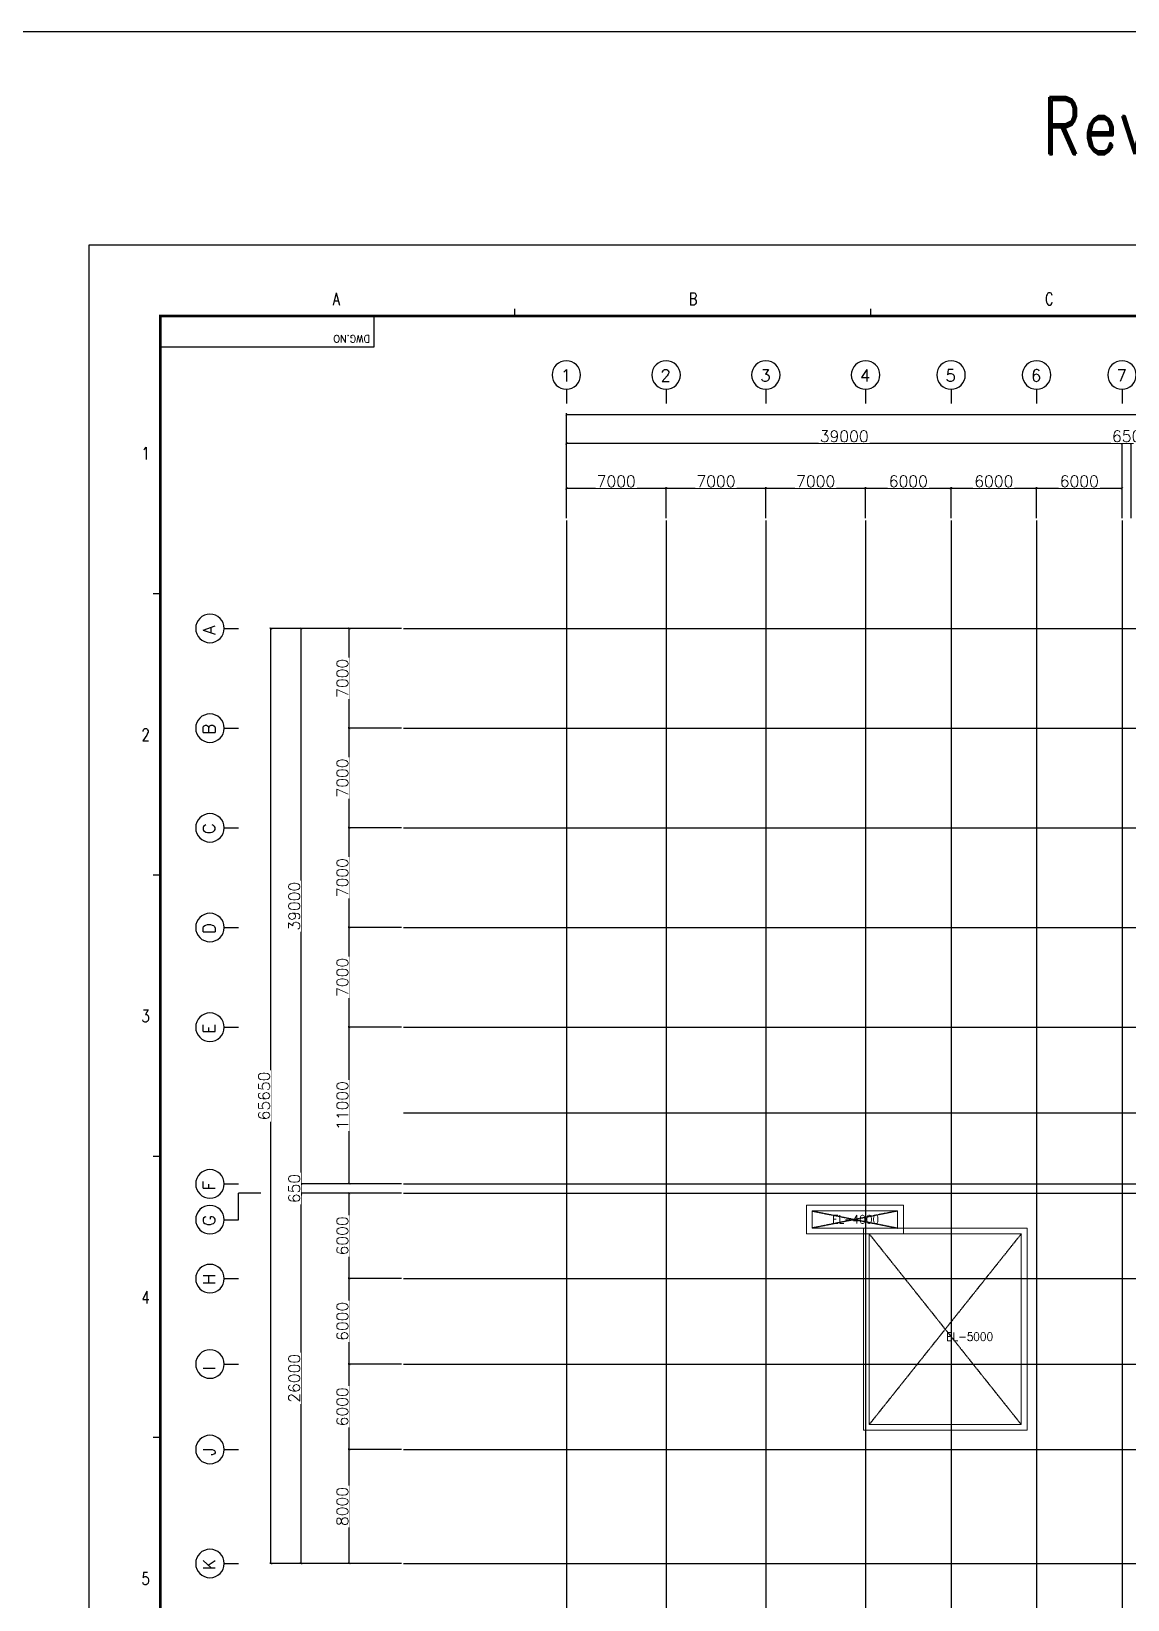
# Model space of a CAD drawing. Header units: millimetres. Extents: x -232466 to 860779, y -177975 to 311634.
# Drawn here: x 409228 to 486169, y 201523 to 311634 of the extents above; entities that cross this region are included whole.
import ezdxf
from ezdxf.enums import TextEntityAlignment as Align

# ---------------------------------------------------------------- set-up
doc = ezdxf.new("R2010")
doc.units = ezdxf.units.MM
doc.linetypes.add('AXES', pattern=[50.8, 31.75, -6.35, 6.35, -6.35])
doc.linetypes.add('CENTER', pattern=[2, 1.25, -0.25, 0.25, -0.25])
for name, color, linetype in [('Center Line', 1, 'CENTER'), ('dim', 7, 'Continuous'), ('G', 3, 'Continuous'), ('SYM', 7, 'Continuous'), ('TITLEBOX', 7, 'Continuous'), ('TXT', 2, 'Continuous')]:
    doc.layers.add(name, color=color, linetype=linetype)
doc.layers.add('WALL_300', color=7, linetype='Continuous', lineweight=9)
doc.styles.add('RD6', font='ROMAND.shx', dxfattribs={"width": 0.83, "height": 6})
doc.styles.add('ROMAND', font='romand')
doc.styles.add('RomanS', font='romans.shx')
doc.styles.add('TBOX', font='romans.shx')
doc.dimstyles.new('HYUNDAI', dxfattribs={"dimscale": 120, "dimtxt": 3, "dimasz": 3, "dimexe": 1, "dimexo": 2, "dimgap": 1, "dimtad": 1, "dimdec": 0, "dimdsep": 46, "dimtxsty": 'RomanS', "dimcen": 0, "dimclrd": 256, "dimclre": 256, "dimclrt": 3, "dimadec": 0, "dimazin": 0, "dimtfac": 1, "dimtdec": 0, "dimtix": 1, "dimtmove": 2, "dimatfit": 3, "dimfxl": 1, "dimtvp": 1, "dimtolj": 1, "dimarcsym": 0})

# ---------------------------------------------------------------- blocks, each defined once
blk = doc.blocks.new('_ArchTick')
at = {"color": 0, "linetype": 'ByBlock', "const_width": 0.15}
blk.add_lwpolyline([(-0.5, -0.5), (0.5, 0.5)], dxfattribs=at)
blk = doc.blocks.new('*D858')
at = {"layer": 'Defpoints', "color": 0}
for p in [(426043, 269712), (435355, 269712), (435355, 204062)]:
    blk.add_point(p, dxfattribs=at)
at = {"layer": 'dim', "lineweight": -2}
for p, q in [((435195, 269712), (425963, 269712)), ((426043, 204062), (426043, 269712)), ((435195, 204062), (425963, 204062))]:
    blk.add_line(p, q, dxfattribs=at)
at = {"layer": 'dim', "lineweight": -2, "xscale": 160, "yscale": 160, "zscale": 160}
for p, rotation in [((426043, 269712), 90), ((426043, 204062), 270)]:
    blk.add_blockref('_ArchTick', p, dxfattribs=dict(at, rotation=rotation))
at = {"layer": 'dim', "color": 0, "insert": (425563, 236887), "char_height": 800, "attachment_point": 5, "rotation": 90, "style": 'RomanS', "bg_fill": 3, "box_fill_scale": 1.1, "bg_fill_color": 257, "bg_fill_transparency": 0}
blk.add_mtext('\\A1;65650', dxfattribs=at)
blk = doc.blocks.new('*D859')
at = {"layer": 'Defpoints', "color": 0}
for p in [(428155, 269712), (435355, 269712), (435355, 230712)]:
    blk.add_point(p, dxfattribs=at)
at = {"layer": 'dim', "lineweight": -2}
for p, q in [((435195, 269712), (428075, 269712)), ((428155, 230712), (428155, 269712)), ((435195, 230712), (428075, 230712))]:
    blk.add_line(p, q, dxfattribs=at)
at = {"layer": 'dim', "lineweight": -2, "xscale": 160, "yscale": 160, "zscale": 160}
for p, rotation in [((428155, 269712), 90), ((428155, 230712), 270)]:
    blk.add_blockref('_ArchTick', p, dxfattribs=dict(at, rotation=rotation))
at = {"layer": 'dim', "color": 0, "insert": (427675, 250212), "char_height": 800, "attachment_point": 5, "rotation": 90, "style": 'RomanS', "bg_fill": 3, "box_fill_scale": 1.1, "bg_fill_color": 257, "bg_fill_transparency": 0}
blk.add_mtext('\\A1;39000', dxfattribs=at)
blk = doc.blocks.new('*D860')
at = {"layer": 'Defpoints', "color": 0}
for p in [(453777, 279561), (446777, 277298), (453777, 277298)]:
    blk.add_point(p, dxfattribs=at)
at = {"layer": 'dim', "lineweight": -2}
for p, q in [((446777, 277458), (446777, 279641)), ((446777, 279561), (453777, 279561)), ((453777, 277458), (453777, 279641))]:
    blk.add_line(p, q, dxfattribs=at)
at = {"layer": 'dim', "lineweight": -2, "xscale": 160, "yscale": 160, "zscale": 160, "rotation": 180}
blk.add_blockref('_ArchTick', (446777, 279561), dxfattribs=at)
at = {"layer": 'dim', "lineweight": -2, "xscale": 160, "yscale": 160, "zscale": 160}
blk.add_blockref('_ArchTick', (453777, 279561), dxfattribs=at)
at = {"layer": 'dim', "color": 0, "insert": (450277, 280041), "char_height": 800, "attachment_point": 5, "style": 'RomanS', "bg_fill": 3, "box_fill_scale": 1.1, "bg_fill_color": 257, "bg_fill_transparency": 0}
blk.add_mtext('\\A1;\\H0.025x;\\H40x;7000', dxfattribs=at)
blk = doc.blocks.new('주열')
at = {"layer": 'SYM'}
blk.add_line((0, 600), (0, 0), dxfattribs=at)
blk.add_circle((0, 1200), 600, dxfattribs=at)
blk = doc.blocks.new('*D861')
at = {"layer": 'Defpoints', "color": 0}
for p in [(587077, 284742), (446777, 277298), (587077, 277298)]:
    blk.add_point(p, dxfattribs=at)
at = {"layer": 'dim', "lineweight": -2}
for p, q in [((446777, 277458), (446777, 284822)), ((446777, 284742), (587077, 284742)), ((587077, 277458), (587077, 284822))]:
    blk.add_line(p, q, dxfattribs=at)
at = {"layer": 'dim', "lineweight": -2, "xscale": 160, "yscale": 160, "zscale": 160, "rotation": 180}
blk.add_blockref('_ArchTick', (446777, 284742), dxfattribs=at)
at = {"layer": 'dim', "lineweight": -2, "xscale": 160, "yscale": 160, "zscale": 160}
blk.add_blockref('_ArchTick', (587077, 284742), dxfattribs=at)
at = {"layer": 'dim', "color": 0, "insert": (516927, 285222), "char_height": 800, "attachment_point": 5, "style": 'RomanS', "bg_fill": 3, "box_fill_scale": 1.1, "bg_fill_color": 257, "bg_fill_transparency": 0}
blk.add_mtext('\\A1;140300', dxfattribs=at)
blk = doc.blocks.new('*D862')
at = {"layer": 'Defpoints', "color": 0}
for p in [(485777, 282724), (446777, 277298), (485777, 277298)]:
    blk.add_point(p, dxfattribs=at)
at = {"layer": 'dim', "lineweight": -2}
for p, q in [((446777, 277458), (446777, 282804)), ((446777, 282724), (485777, 282724)), ((485777, 277458), (485777, 282804))]:
    blk.add_line(p, q, dxfattribs=at)
at = {"layer": 'dim', "lineweight": -2, "xscale": 160, "yscale": 160, "zscale": 160, "rotation": 180}
blk.add_blockref('_ArchTick', (446777, 282724), dxfattribs=at)
at = {"layer": 'dim', "lineweight": -2, "xscale": 160, "yscale": 160, "zscale": 160}
blk.add_blockref('_ArchTick', (485777, 282724), dxfattribs=at)
at = {"layer": 'dim', "color": 0, "insert": (466277, 283204), "char_height": 800, "attachment_point": 5, "style": 'RomanS', "bg_fill": 3, "box_fill_scale": 1.1, "bg_fill_color": 257, "bg_fill_transparency": 0}
blk.add_mtext('\\A1;39000', dxfattribs=at)
blk = doc.blocks.new('*D863')
at = {"layer": 'Defpoints', "color": 0}
for p in [(428155, 230062), (435355, 230062), (435355, 204062)]:
    blk.add_point(p, dxfattribs=at)
at = {"layer": 'dim', "lineweight": -2}
for p, q in [((435195, 230062), (428075, 230062)), ((428155, 204062), (428155, 230062)), ((435195, 204062), (428075, 204062))]:
    blk.add_line(p, q, dxfattribs=at)
at = {"layer": 'dim', "lineweight": -2, "xscale": 160, "yscale": 160, "zscale": 160}
for p, rotation in [((428155, 230062), 90), ((428155, 204062), 270)]:
    blk.add_blockref('_ArchTick', p, dxfattribs=dict(at, rotation=rotation))
at = {"layer": 'dim', "color": 0, "insert": (427675, 217062), "char_height": 800, "attachment_point": 5, "rotation": 90, "style": 'RomanS', "bg_fill": 3, "box_fill_scale": 1.1, "bg_fill_color": 257, "bg_fill_transparency": 0}
blk.add_mtext('\\A1;26000', dxfattribs=at)
blk = doc.blocks.new('*D864')
at = {"layer": 'Defpoints', "color": 0}
for p in [(431536, 269712), (435355, 269712), (435355, 262712)]:
    blk.add_point(p, dxfattribs=at)
at = {"layer": 'dim', "lineweight": -2}
for p, q in [((435195, 269712), (431456, 269712)), ((431536, 262712), (431536, 269712)), ((435195, 262712), (431456, 262712))]:
    blk.add_line(p, q, dxfattribs=at)
at = {"layer": 'dim', "lineweight": -2, "xscale": 160, "yscale": 160, "zscale": 160}
for p, rotation in [((431536, 269712), 90), ((431536, 262712), 270)]:
    blk.add_blockref('_ArchTick', p, dxfattribs=dict(at, rotation=rotation))
at = {"layer": 'dim', "color": 0, "insert": (431056, 266212), "char_height": 800, "attachment_point": 5, "rotation": 90, "style": 'RomanS', "bg_fill": 3, "box_fill_scale": 1.1, "bg_fill_color": 257, "bg_fill_transparency": 0}
blk.add_mtext('\\A1;7000', dxfattribs=at)
blk = doc.blocks.new('*D865')
at = {"layer": 'Defpoints', "color": 0}
for p in [(431536, 262712), (435355, 262712), (435355, 255712)]:
    blk.add_point(p, dxfattribs=at)
at = {"layer": 'dim', "lineweight": -2}
for p, q in [((435195, 262712), (431456, 262712)), ((431536, 255712), (431536, 262712)), ((435195, 255712), (431456, 255712))]:
    blk.add_line(p, q, dxfattribs=at)
at = {"layer": 'dim', "lineweight": -2, "xscale": 160, "yscale": 160, "zscale": 160}
for p, rotation in [((431536, 262712), 90), ((431536, 255712), 270)]:
    blk.add_blockref('_ArchTick', p, dxfattribs=dict(at, rotation=rotation))
at = {"layer": 'dim', "color": 0, "insert": (431056, 259212), "char_height": 800, "attachment_point": 5, "rotation": 90, "style": 'RomanS', "bg_fill": 3, "box_fill_scale": 1.1, "bg_fill_color": 257, "bg_fill_transparency": 0}
blk.add_mtext('\\A1;7000', dxfattribs=at)
blk = doc.blocks.new('*D866')
at = {"layer": 'Defpoints', "color": 0}
for p in [(431536, 255712), (435355, 255712), (435355, 248712)]:
    blk.add_point(p, dxfattribs=at)
at = {"layer": 'dim', "lineweight": -2}
for p, q in [((435195, 255712), (431456, 255712)), ((431536, 248712), (431536, 255712)), ((435195, 248712), (431456, 248712))]:
    blk.add_line(p, q, dxfattribs=at)
at = {"layer": 'dim', "lineweight": -2, "xscale": 160, "yscale": 160, "zscale": 160}
for p, rotation in [((431536, 255712), 90), ((431536, 248712), 270)]:
    blk.add_blockref('_ArchTick', p, dxfattribs=dict(at, rotation=rotation))
at = {"layer": 'dim', "color": 0, "insert": (431056, 252212), "char_height": 800, "attachment_point": 5, "rotation": 90, "style": 'RomanS', "bg_fill": 3, "box_fill_scale": 1.1, "bg_fill_color": 257, "bg_fill_transparency": 0}
blk.add_mtext('\\A1;7000', dxfattribs=at)
blk = doc.blocks.new('*D867')
at = {"layer": 'Defpoints', "color": 0}
for p in [(431536, 248712), (435355, 248712), (435355, 241712)]:
    blk.add_point(p, dxfattribs=at)
at = {"layer": 'dim', "lineweight": -2}
for p, q in [((435195, 248712), (431456, 248712)), ((431536, 241712), (431536, 248712)), ((435195, 241712), (431456, 241712))]:
    blk.add_line(p, q, dxfattribs=at)
at = {"layer": 'dim', "lineweight": -2, "xscale": 160, "yscale": 160, "zscale": 160}
for p, rotation in [((431536, 248712), 90), ((431536, 241712), 270)]:
    blk.add_blockref('_ArchTick', p, dxfattribs=dict(at, rotation=rotation))
at = {"layer": 'dim', "color": 0, "insert": (431056, 245212), "char_height": 800, "attachment_point": 5, "rotation": 90, "style": 'RomanS', "bg_fill": 3, "box_fill_scale": 1.1, "bg_fill_color": 257, "bg_fill_transparency": 0}
blk.add_mtext('\\A1;7000', dxfattribs=at)
blk = doc.blocks.new('*D868')
at = {"layer": 'Defpoints', "color": 0}
for p in [(460777, 279561), (453777, 277298), (460777, 277298)]:
    blk.add_point(p, dxfattribs=at)
at = {"layer": 'dim', "lineweight": -2}
for p, q in [((453777, 277458), (453777, 279641)), ((453777, 279561), (460777, 279561)), ((460777, 277458), (460777, 279641))]:
    blk.add_line(p, q, dxfattribs=at)
at = {"layer": 'dim', "lineweight": -2, "xscale": 160, "yscale": 160, "zscale": 160, "rotation": 180}
blk.add_blockref('_ArchTick', (453777, 279561), dxfattribs=at)
at = {"layer": 'dim', "lineweight": -2, "xscale": 160, "yscale": 160, "zscale": 160}
blk.add_blockref('_ArchTick', (460777, 279561), dxfattribs=at)
at = {"layer": 'dim', "color": 0, "insert": (457277, 280041), "char_height": 800, "attachment_point": 5, "style": 'RomanS', "bg_fill": 3, "box_fill_scale": 1.1, "bg_fill_color": 257, "bg_fill_transparency": 0}
blk.add_mtext('\\A1;\\H0.025x;\\H40x;7000', dxfattribs=at)
blk = doc.blocks.new('*D869')
at = {"layer": 'Defpoints', "color": 0}
for p in [(467777, 279561), (460777, 277298), (467777, 277298)]:
    blk.add_point(p, dxfattribs=at)
at = {"layer": 'dim', "lineweight": -2}
for p, q in [((460777, 277458), (460777, 279641)), ((460777, 279561), (467777, 279561)), ((467777, 277458), (467777, 279641))]:
    blk.add_line(p, q, dxfattribs=at)
at = {"layer": 'dim', "lineweight": -2, "xscale": 160, "yscale": 160, "zscale": 160, "rotation": 180}
blk.add_blockref('_ArchTick', (460777, 279561), dxfattribs=at)
at = {"layer": 'dim', "lineweight": -2, "xscale": 160, "yscale": 160, "zscale": 160}
blk.add_blockref('_ArchTick', (467777, 279561), dxfattribs=at)
at = {"layer": 'dim', "color": 0, "insert": (464277, 280041), "char_height": 800, "attachment_point": 5, "style": 'RomanS', "bg_fill": 3, "box_fill_scale": 1.1, "bg_fill_color": 257, "bg_fill_transparency": 0}
blk.add_mtext('\\A1;\\H0.025x;\\H40x;7000', dxfattribs=at)
blk = doc.blocks.new('*D870')
at = {"layer": 'Defpoints', "color": 0}
for p in [(473777, 279561), (467777, 277298), (473777, 277298)]:
    blk.add_point(p, dxfattribs=at)
at = {"layer": 'dim', "lineweight": -2}
for p, q in [((467777, 277458), (467777, 279641)), ((467777, 279561), (473777, 279561)), ((473777, 277458), (473777, 279641))]:
    blk.add_line(p, q, dxfattribs=at)
at = {"layer": 'dim', "lineweight": -2, "xscale": 160, "yscale": 160, "zscale": 160, "rotation": 180}
blk.add_blockref('_ArchTick', (467777, 279561), dxfattribs=at)
at = {"layer": 'dim', "lineweight": -2, "xscale": 160, "yscale": 160, "zscale": 160}
blk.add_blockref('_ArchTick', (473777, 279561), dxfattribs=at)
at = {"layer": 'dim', "color": 0, "insert": (470777, 280041), "char_height": 800, "attachment_point": 5, "style": 'RomanS', "bg_fill": 3, "box_fill_scale": 1.1, "bg_fill_color": 257, "bg_fill_transparency": 0}
blk.add_mtext('\\A1;\\H0.025x;\\H40x;6000', dxfattribs=at)
blk = doc.blocks.new('*D871')
at = {"layer": 'Defpoints', "color": 0}
for p in [(479777, 279561), (473777, 277298), (479777, 277298)]:
    blk.add_point(p, dxfattribs=at)
at = {"layer": 'dim', "lineweight": -2}
for p, q in [((473777, 277458), (473777, 279641)), ((473777, 279561), (479777, 279561)), ((479777, 277458), (479777, 279641))]:
    blk.add_line(p, q, dxfattribs=at)
at = {"layer": 'dim', "lineweight": -2, "xscale": 160, "yscale": 160, "zscale": 160, "rotation": 180}
blk.add_blockref('_ArchTick', (473777, 279561), dxfattribs=at)
at = {"layer": 'dim', "lineweight": -2, "xscale": 160, "yscale": 160, "zscale": 160}
blk.add_blockref('_ArchTick', (479777, 279561), dxfattribs=at)
at = {"layer": 'dim', "color": 0, "insert": (476777, 280041), "char_height": 800, "attachment_point": 5, "style": 'RomanS', "bg_fill": 3, "box_fill_scale": 1.1, "bg_fill_color": 257, "bg_fill_transparency": 0}
blk.add_mtext('\\A1;\\H0.025x;\\H40x;6000', dxfattribs=at)
blk = doc.blocks.new('*D872')
at = {"layer": 'Defpoints', "color": 0}
for p in [(485777, 279561), (479777, 277298), (485777, 277298)]:
    blk.add_point(p, dxfattribs=at)
at = {"layer": 'dim', "lineweight": -2}
for p, q in [((479777, 277458), (479777, 279641)), ((479777, 279561), (485777, 279561)), ((485777, 277458), (485777, 279641))]:
    blk.add_line(p, q, dxfattribs=at)
at = {"layer": 'dim', "lineweight": -2, "xscale": 160, "yscale": 160, "zscale": 160, "rotation": 180}
blk.add_blockref('_ArchTick', (479777, 279561), dxfattribs=at)
at = {"layer": 'dim', "lineweight": -2, "xscale": 160, "yscale": 160, "zscale": 160}
blk.add_blockref('_ArchTick', (485777, 279561), dxfattribs=at)
at = {"layer": 'dim', "color": 0, "insert": (482777, 280041), "char_height": 800, "attachment_point": 5, "style": 'RomanS', "bg_fill": 3, "box_fill_scale": 1.1, "bg_fill_color": 257, "bg_fill_transparency": 0}
blk.add_mtext('\\A1;\\H0.025x;\\H40x;6000', dxfattribs=at)
blk = doc.blocks.new('*D873')
at = {"layer": 'Defpoints', "color": 0}
for p in [(485777, 277298), (486427, 277298)]:
    blk.add_point(p, dxfattribs=at)
at = {"layer": 'dim', "lineweight": -2}
for p, q in [((485777, 282724), (485617, 282724)), ((485777, 277458), (485777, 282804)), ((485777, 282724), (486427, 282724)), ((486427, 277458), (486427, 282804)), ((486427, 282724), (486587, 282724))]:
    blk.add_line(p, q, dxfattribs=at)
at = {"layer": 'dim', "lineweight": -2, "xscale": 160, "yscale": 160, "zscale": 160}
blk.add_blockref('_ArchTick', (485777, 282724), dxfattribs=at)
at = {"layer": 'dim', "lineweight": -2, "xscale": 160, "yscale": 160, "zscale": 160, "rotation": 180}
blk.add_blockref('_ArchTick', (486427, 282724), dxfattribs=at)
at = {"layer": 'dim', "color": 0, "insert": (486102, 283204), "char_height": 800, "attachment_point": 5, "style": 'RomanS', "bg_fill": 3, "box_fill_scale": 1.1, "bg_fill_color": 257, "bg_fill_transparency": 0}
blk.add_mtext('\\A1;650', dxfattribs=at)
at = {"layer": 'Defpoints', "color": 0}
blk.add_point((486427, 282724), dxfattribs=at)
blk = doc.blocks.new('*D918')
at = {"layer": 'Defpoints', "color": 0}
for p in [(435355, 230712), (435355, 230062)]:
    blk.add_point(p, dxfattribs=at)
at = {"layer": 'dim', "lineweight": -2}
for p, q in [((435195, 230712), (428075, 230712)), ((428155, 230712), (428155, 230872)), ((428155, 230062), (428155, 230712)), ((435195, 230062), (428075, 230062)), ((428155, 230062), (428155, 229902))]:
    blk.add_line(p, q, dxfattribs=at)
at = {"layer": 'dim', "lineweight": -2, "xscale": 160, "yscale": 160, "zscale": 160}
for p, rotation in [((428155, 230712), 270), ((428155, 230062), 90)]:
    blk.add_blockref('_ArchTick', p, dxfattribs=dict(at, rotation=rotation))
at = {"layer": 'dim', "color": 0, "insert": (427675, 230387), "char_height": 800, "attachment_point": 5, "rotation": 90, "style": 'RomanS', "bg_fill": 3, "box_fill_scale": 1.1, "bg_fill_color": 257, "bg_fill_transparency": 0}
blk.add_mtext('\\A1;650', dxfattribs=at)
at = {"layer": 'Defpoints', "color": 0}
blk.add_point((428155, 230712), dxfattribs=at)
blk = doc.blocks.new('*D919')
at = {"layer": 'Defpoints', "color": 0}
for p in [(431536, 241712), (435355, 241712), (435355, 230712)]:
    blk.add_point(p, dxfattribs=at)
at = {"layer": 'dim', "lineweight": -2}
for p, q in [((435195, 241712), (431456, 241712)), ((431536, 230712), (431536, 241712)), ((435195, 230712), (431456, 230712))]:
    blk.add_line(p, q, dxfattribs=at)
at = {"layer": 'dim', "lineweight": -2, "xscale": 160, "yscale": 160, "zscale": 160}
for p, rotation in [((431536, 241712), 90), ((431536, 230712), 270)]:
    blk.add_blockref('_ArchTick', p, dxfattribs=dict(at, rotation=rotation))
at = {"layer": 'dim', "color": 0, "insert": (431056, 236212), "char_height": 800, "attachment_point": 5, "rotation": 90, "style": 'RomanS', "bg_fill": 3, "box_fill_scale": 1.1, "bg_fill_color": 257, "bg_fill_transparency": 0}
blk.add_mtext('\\A1;11000', dxfattribs=at)
blk = doc.blocks.new('*D920')
at = {"layer": 'Defpoints', "color": 0}
for p in [(431536, 230062), (435355, 230062), (435355, 224062)]:
    blk.add_point(p, dxfattribs=at)
at = {"layer": 'dim', "lineweight": -2}
for p, q in [((435195, 230062), (431456, 230062)), ((431536, 224062), (431536, 230062)), ((435195, 224062), (431456, 224062))]:
    blk.add_line(p, q, dxfattribs=at)
at = {"layer": 'dim', "lineweight": -2, "xscale": 160, "yscale": 160, "zscale": 160}
for p, rotation in [((431536, 230062), 90), ((431536, 224062), 270)]:
    blk.add_blockref('_ArchTick', p, dxfattribs=dict(at, rotation=rotation))
at = {"layer": 'dim', "color": 0, "insert": (431056, 227062), "char_height": 800, "attachment_point": 5, "rotation": 90, "style": 'RomanS', "bg_fill": 3, "box_fill_scale": 1.1, "bg_fill_color": 257, "bg_fill_transparency": 0}
blk.add_mtext('\\A1;6000', dxfattribs=at)
blk = doc.blocks.new('*D921')
at = {"layer": 'Defpoints', "color": 0}
for p in [(431536, 224062), (435355, 224062), (435355, 218062)]:
    blk.add_point(p, dxfattribs=at)
at = {"layer": 'dim', "lineweight": -2}
for p, q in [((435195, 224062), (431456, 224062)), ((431536, 218062), (431536, 224062)), ((435195, 218062), (431456, 218062))]:
    blk.add_line(p, q, dxfattribs=at)
at = {"layer": 'dim', "lineweight": -2, "xscale": 160, "yscale": 160, "zscale": 160}
for p, rotation in [((431536, 224062), 90), ((431536, 218062), 270)]:
    blk.add_blockref('_ArchTick', p, dxfattribs=dict(at, rotation=rotation))
at = {"layer": 'dim', "color": 0, "insert": (431056, 221062), "char_height": 800, "attachment_point": 5, "rotation": 90, "style": 'RomanS', "bg_fill": 3, "box_fill_scale": 1.1, "bg_fill_color": 257, "bg_fill_transparency": 0}
blk.add_mtext('\\A1;6000', dxfattribs=at)
blk = doc.blocks.new('*D922')
at = {"layer": 'Defpoints', "color": 0}
for p in [(431536, 218062), (435355, 218062), (435355, 212062)]:
    blk.add_point(p, dxfattribs=at)
at = {"layer": 'dim', "lineweight": -2}
for p, q in [((435195, 218062), (431456, 218062)), ((431536, 212062), (431536, 218062)), ((435195, 212062), (431456, 212062))]:
    blk.add_line(p, q, dxfattribs=at)
at = {"layer": 'dim', "lineweight": -2, "xscale": 160, "yscale": 160, "zscale": 160}
for p, rotation in [((431536, 218062), 90), ((431536, 212062), 270)]:
    blk.add_blockref('_ArchTick', p, dxfattribs=dict(at, rotation=rotation))
at = {"layer": 'dim', "color": 0, "insert": (431056, 215062), "char_height": 800, "attachment_point": 5, "rotation": 90, "style": 'RomanS', "bg_fill": 3, "box_fill_scale": 1.1, "bg_fill_color": 257, "bg_fill_transparency": 0}
blk.add_mtext('\\A1;6000', dxfattribs=at)
blk = doc.blocks.new('*D923')
at = {"layer": 'Defpoints', "color": 0}
for p in [(431536, 212062), (435355, 212062), (435355, 204062)]:
    blk.add_point(p, dxfattribs=at)
at = {"layer": 'dim', "lineweight": -2}
for p, q in [((435195, 212062), (431456, 212062)), ((431536, 204062), (431536, 212062)), ((435195, 204062), (431456, 204062))]:
    blk.add_line(p, q, dxfattribs=at)
at = {"layer": 'dim', "lineweight": -2, "xscale": 160, "yscale": 160, "zscale": 160}
for p, rotation in [((431536, 212062), 90), ((431536, 204062), 270)]:
    blk.add_blockref('_ArchTick', p, dxfattribs=dict(at, rotation=rotation))
at = {"layer": 'dim', "color": 0, "insert": (431056, 208062), "char_height": 800, "attachment_point": 5, "rotation": 90, "style": 'RomanS', "bg_fill": 3, "box_fill_scale": 1.1, "bg_fill_color": 257, "bg_fill_transparency": 0}
blk.add_mtext('\\A1;8000', dxfattribs=at)

msp = doc.modelspace()

# ---------------------------------------------------------------- linework, layer by layer
msp.add_line((423761, 228200.2), (423761, 230062.1))
at = {"layer": 'Center Line', "linetype": 'AXES'}
for p, q in [((446776.7, 277297.7), (446776.7, 194123.5)), ((470028.6, 228811.3), (464028.6, 227611.3)), ((464028.6, 228811.3), (470028.6, 227611.3)), ((478708.6, 227211.3), (468028.6, 213811.3)), ((478708.6, 213811.3), (468028.6, 227211.3))]:
    msp.add_line(p, q, dxfattribs=at)
at = {"layer": 'TITLEBOX', "color": 4, "linetype": 'Continuous'}
for p, q in [((443153.6, 291645.3), (443153.6, 292145.3)), ((443153.6, 291645.3), (443153.6, 292145.3)), ((468153.6, 291645.3), (468153.6, 292145.3)), ((468153.6, 291645.3), (468153.6, 292145.3)), ((418278.6, 272145.3), (417778.6, 272145.3)), ((418278.6, 252395.3), (417778.6, 252395.3)), ((418278.6, 232645.3), (417778.6, 232645.3)), ((418278.6, 212895.3), (417778.6, 212895.3))]:
    msp.add_line(p, q, dxfattribs=at)
at = {"layer": 'TITLEBOX', "color": 7}
msp.add_lwpolyline([(413278.6, 296645.3), (623528.6, 296645.3), (623528.6, 148145.3), (413278.6, 148145.3)], close=True, dxfattribs=at)
at = {"layer": 'TITLEBOX', "color": 4, "const_width": 175}
msp.add_lwpolyline([(418278.6, 291645.3), (618343.6, 291645.3), (618343.6, 153916.7), (418278.6, 153916.7)], close=True, dxfattribs=at)
at = {"layer": 'TITLEBOX'}
msp.add_lwpolyline([(418278.6, 289480.5), (433278.6, 289480.5), (433278.6, 291645.3)], dxfattribs=at)
at = {"layer": 'WALL_300', "color": 2}
for points in [[(463628.6, 229211.3), (470428.6, 229211.3), (470428.6, 227211.3), (463628.6, 227211.3)], [(464028.6, 228811.3), (470028.6, 228811.3), (470028.6, 227611.3), (464028.6, 227611.3)], [(467628.6, 227611.3), (479108.6, 227611.3), (479108.6, 213411.3), (467628.6, 213411.3)], [(468028.6, 227211.3), (478708.6, 227211.3), (478708.6, 213811.3), (468028.6, 213811.3)]]:
    msp.add_lwpolyline(points, close=True, dxfattribs=at)

# ---------------------------------------------------------------- block references
at = {"layer": 'SYM', "xscale": -1.666666666666667, "yscale": 1.666666666666667, "zscale": 1.666666666666667}
for p, rotation in [((446776.7, 285509.5), 359.9999999999999), ((423761, 269712.1), 89.99999999999959), ((423761, 262712.1), 89.99999999999957), ((423761, 255712.1), 89.99999999999957), ((423761, 248712.1), 89.99999999999957), ((423761, 241712.1), 89.99999999999957), ((423761, 230712.1), 89.99999999999959), ((423761, 228200.2), 89.99999999999957), ((423761, 224062.1), 89.99999999999959), ((423761, 218062.1), 89.99999999999959), ((423761, 212062.1), 89.99999999999959), ((423761, 204062.1), 89.99999999999959)]:
    msp.add_blockref('주열', p, dxfattribs=dict(at, rotation=rotation))

# ---------------------------------------------------------------- texts
at = {"layer": 'G', "color": 3, "style": 'RomanS', "width": 0.9}
for s, p in [('EL-4000', (467075.6, 228223.8)), ('EL-5000', (475085.2, 219985.5))]:
    msp.add_text(s, height=600, dxfattribs=at).set_placement(p, align=Align.MIDDLE)
at = {"layer": 'SYM', "style": 'ROMAND'}
for s, p in [('1', (446387.7, 287049)), ('2', (453387.7, 287049)), ('3', (460387.7, 287049)), ('4', (467387.7, 287049)), ('5', (473387.7, 287049)), ('6', (479387.7, 287049)), ('7', (485387.7, 287049))]:
    msp.add_text(s, height=840.9, dxfattribs=at).set_placement(p)
for s, p in [('A', (422121.3, 269272.4)), ('B', (422121.3, 262272.4)), ('C', (422121.3, 255272.4)), ('D', (422121.3, 248272.4)), ('E', (422121.3, 241272.4)), ('F', (422121.3, 230272.4)), ('G', (422121.3, 227760.5)), ('H', (422121.3, 223622.4)), ('I', (422121.3, 217622.4)), ('J', (422121.3, 211622.4)), ('K', (422121.3, 203622.4))]:
    msp.add_text(s, height=840.9, rotation=90, dxfattribs=at).set_placement(p)
at = {"layer": 'TITLEBOX', "color": 4, "linetype": 'Continuous', "style": 'TBOX', "width": 0.75}
for s, p in [('A', (430371.2, 292411.7)), ('B', (455371.2, 292411.7)), ('C', (480371.2, 292411.7)), ('1', (416964, 281562.3)), ('2', (416964, 261812.3)), ('3', (416964, 242062.3)), ('4', (416964, 222312.3)), ('5', (416964, 202562.3))]:
    msp.add_text(s, height=875, dxfattribs=at).set_placement(p)
at = {"layer": 'TITLEBOX', "style": 'ROMAND'}
msp.add_text('DWG.NO', height=500, rotation=180, dxfattribs=at).set_placement((432989.9, 290294.9))
at = {"layer": 'TXT', "color": 30, "linetype": 'Continuous', "style": 'RD6', "width": 0.83}
msp.add_text('Rev.0 (2022.08.08)', height=4000, dxfattribs=at).set_placement((480124, 303010.5))

# ---------------------------------------------------------------- next in the draw order: dimensions: what is measured, and where the dimension line sits
at = {"layer": 'dim'}
dim = msp.add_linear_dim(base=(453776.7, 279560.7), p1=(446776.7, 277297.7), p2=(453776.7, 277297.7), text='\\H0.025x;\\H40x;<>', dimstyle='HYUNDAI', override={"dimscale": 80, "dimtxt": 10, "dimasz": 2, "dimpost": '\\X', "dimtxsty": 'RomanS', "dimblk1": 'ArchTick', "dimblk2": 'ArchTick', "dimsah": 1, "dimclrt": 0, "dimtfill": 1}, dxfattribs=at)
dim.commit()
dim.dimension.update_dxf_attribs({"geometry": '*D860', "text_midpoint": (450276.7, 280040.7)})
dim = msp.add_linear_dim(base=(426043.5, 269712.1), p1=(435355.3, 204062.1), p2=(435355.3, 269712.1), angle=90, dimstyle='HYUNDAI', override={"dimscale": 80, "dimtxt": 10, "dimasz": 2, "dimpost": '\\X', "dimblk1": 'ArchTick', "dimblk2": 'ArchTick', "dimsah": 1, "dimclrt": 0, "dimtfill": 1, "dimtfillclr": 0}, dxfattribs=at)
dim.commit()
dim.dimension.update_dxf_attribs({"geometry": '*D858', "text_midpoint": (425563.5, 236887.1)})

# ---------------------------------------------------------------- next in the draw order: linework, layer by layer
msp.add_line((425324.7, 230062.1), (423761, 230062.1))

# ---------------------------------------------------------------- next in the draw order: dimensions: what is measured, and where the dimension line sits
dim = msp.add_linear_dim(base=(587076.7, 284742.5), p1=(446776.7, 277297.7), p2=(587076.7, 277297.7), dimstyle='HYUNDAI', override={"dimscale": 80, "dimtxt": 10, "dimasz": 2, "dimpost": '\\X', "dimblk1": 'ArchTick', "dimblk2": 'ArchTick', "dimsah": 1, "dimclrt": 0, "dimtfill": 1, "dimtfillclr": 0}, dxfattribs=at)
dim.commit()
dim.dimension.update_dxf_attribs({"geometry": '*D861', "text_midpoint": (516926.7, 285222.5)})
dim = msp.add_linear_dim(base=(428155.3, 269712.1), p1=(435355.3, 230712.1), p2=(435355.3, 269712.1), angle=90, dimstyle='HYUNDAI', override={"dimscale": 80, "dimtxt": 10, "dimasz": 2, "dimpost": '\\X', "dimblk1": 'ArchTick', "dimblk2": 'ArchTick', "dimsah": 1, "dimclrt": 0, "dimtfill": 1, "dimtfillclr": 0}, dxfattribs=at)
dim.commit()
dim.dimension.update_dxf_attribs({"geometry": '*D859', "text_midpoint": (427675.3, 250212.1)})

# ---------------------------------------------------------------- next in the draw order: linework, layer by layer
at = {"layer": 'Center Line', "linetype": 'AXES'}
for p, q in [((435355.3, 269712.1), (591076.7, 269712.1)), ((435355.3, 230712.1), (591076.7, 230712.1))]:
    msp.add_line(p, q, dxfattribs=at)

# ---------------------------------------------------------------- next in the draw order: block references
at = {"layer": 'SYM', "xscale": -1.666666666666667, "yscale": 1.666666666666667, "zscale": 1.666666666666667, "rotation": 359.9999999999999}
for p in [(453776.7, 285509.5), (460776.7, 285509.5), (467776.7, 285509.5), (473776.7, 285509.5), (479776.7, 285509.5), (485776.7, 285509.5)]:
    msp.add_blockref('주열', p, dxfattribs=at)

# ---------------------------------------------------------------- next in the draw order: dimensions: what is measured, and where the dimension line sits
at = {"layer": 'dim'}
dim = msp.add_linear_dim(base=(485776.7, 282724.1), p1=(446776.7, 277297.7), p2=(485776.7, 277297.7), dimstyle='HYUNDAI', override={"dimscale": 80, "dimtxt": 10, "dimasz": 2, "dimpost": '\\X', "dimblk1": 'ArchTick', "dimblk2": 'ArchTick', "dimsah": 1, "dimclrt": 0, "dimtfill": 1, "dimtfillclr": 0}, dxfattribs=at)
dim.commit()
dim.dimension.update_dxf_attribs({"geometry": '*D862', "text_midpoint": (466276.7, 283204.1)})
dim = msp.add_linear_dim(base=(428155.3, 230062.1), p1=(435355.3, 204062.1), p2=(435355.3, 230062.1), angle=90, dimstyle='HYUNDAI', override={"dimscale": 80, "dimtxt": 10, "dimasz": 2, "dimpost": '\\X', "dimblk1": 'ArchTick', "dimblk2": 'ArchTick', "dimsah": 1, "dimclrt": 0, "dimtfill": 1, "dimtfillclr": 0}, dxfattribs=at)
dim.commit()
dim.dimension.update_dxf_attribs({"geometry": '*D863', "text_midpoint": (427675.3, 217062.1)})

# ---------------------------------------------------------------- next in the draw order: linework, layer by layer
at = {"layer": 'Center Line', "linetype": 'AXES'}
for p, q in [((453776.7, 277297.7), (453776.7, 194123.5)), ((460776.7, 277297.7), (460776.7, 194123.5)), ((467776.7, 277297.7), (467776.7, 194123.5)), ((473776.7, 277297.7), (473776.7, 194123.5)), ((479776.7, 277297.7), (479776.7, 194123.5)), ((485776.7, 277297.7), (485776.7, 194123.5)), ((435355.3, 230062.1), (591076.7, 230062.1)), ((435355.3, 224062.1), (591076.7, 224062.1)), ((435355.3, 218062.1), (591076.7, 218062.1)), ((435355.3, 212062.1), (591076.7, 212062.1)), ((435355.3, 204062.1), (591076.7, 204062.1))]:
    msp.add_line(p, q, dxfattribs=at)

# ---------------------------------------------------------------- next in the draw order: dimensions: what is measured, and where the dimension line sits
at = {"layer": 'dim'}
dim = msp.add_linear_dim(base=(431536.2, 269712.1), p1=(435355.3, 262712.1), p2=(435355.3, 269712.1), angle=90, dimstyle='HYUNDAI', override={"dimscale": 80, "dimtxt": 10, "dimasz": 2, "dimpost": '\\X', "dimblk1": 'ArchTick', "dimblk2": 'ArchTick', "dimsah": 1, "dimclrt": 0, "dimtfill": 1, "dimtfillclr": 0}, dxfattribs=at)
dim.commit()
dim.dimension.update_dxf_attribs({"geometry": '*D864', "text_midpoint": (431056.2, 266212.1)})

# ---------------------------------------------------------------- next in the draw order: dimensions: what is measured, and where the dimension line sits
dim = msp.add_linear_dim(base=(460776.7, 279560.7), p1=(453776.7, 277297.7), p2=(460776.7, 277297.7), text='\\H0.025x;\\H40x;<>', dimstyle='HYUNDAI', override={"dimscale": 80, "dimtxt": 10, "dimasz": 2, "dimpost": '\\X', "dimtxsty": 'RomanS', "dimblk1": 'ArchTick', "dimblk2": 'ArchTick', "dimsah": 1, "dimclrt": 0, "dimtfill": 1}, dxfattribs=at)
dim.commit()
dim.dimension.update_dxf_attribs({"geometry": '*D868', "text_midpoint": (457276.7, 280040.7)})
for base, p1, p2, picture, middle in [((431536.2, 262712.1), (435355.3, 255712.1), (435355.3, 262712.1), '*D865', (431056.2, 259212.1)), ((428155.3, 230712.1), (435355.3, 230062.1), (435355.3, 230712.1), '*D918', (427675.3, 230387.1))]:
    dim = msp.add_linear_dim(base=base, p1=p1, p2=p2, angle=90, dimstyle='HYUNDAI', override={"dimscale": 80, "dimtxt": 10, "dimasz": 2, "dimpost": '\\X', "dimblk1": 'ArchTick', "dimblk2": 'ArchTick', "dimsah": 1, "dimclrt": 0, "dimtfill": 1, "dimtfillclr": 0}, dxfattribs=at)
    dim.commit()
    dim.dimension.update_dxf_attribs({"geometry": picture, "text_midpoint": middle})

# ---------------------------------------------------------------- next in the draw order: linework, layer by layer
at = {"layer": 'Center Line', "linetype": 'AXES'}
msp.add_line((435355.3, 262712.1), (591076.7, 262712.1), dxfattribs=at)

# ---------------------------------------------------------------- next in the draw order: dimensions: what is measured, and where the dimension line sits
at = {"layer": 'dim'}
dim = msp.add_linear_dim(base=(467776.7, 279560.7), p1=(460776.7, 277297.7), p2=(467776.7, 277297.7), text='\\H0.025x;\\H40x;<>', dimstyle='HYUNDAI', override={"dimscale": 80, "dimtxt": 10, "dimasz": 2, "dimpost": '\\X', "dimtxsty": 'RomanS', "dimblk1": 'ArchTick', "dimblk2": 'ArchTick', "dimsah": 1, "dimclrt": 0, "dimtfill": 1}, dxfattribs=at)
dim.commit()
dim.dimension.update_dxf_attribs({"geometry": '*D869', "text_midpoint": (464276.7, 280040.7)})
dim = msp.add_linear_dim(base=(431536.2, 255712.1), p1=(435355.3, 248712.1), p2=(435355.3, 255712.1), angle=90, dimstyle='HYUNDAI', override={"dimscale": 80, "dimtxt": 10, "dimasz": 2, "dimpost": '\\X', "dimblk1": 'ArchTick', "dimblk2": 'ArchTick', "dimsah": 1, "dimclrt": 0, "dimtfill": 1, "dimtfillclr": 0}, dxfattribs=at)
dim.commit()
dim.dimension.update_dxf_attribs({"geometry": '*D866', "text_midpoint": (431056.2, 252212.1)})

# ---------------------------------------------------------------- next in the draw order: linework, layer by layer
at = {"layer": 'Center Line', "linetype": 'AXES'}
msp.add_line((435355.3, 255712.1), (591076.7, 255712.1), dxfattribs=at)

# ---------------------------------------------------------------- next in the draw order: dimensions: what is measured, and where the dimension line sits
at = {"layer": 'dim'}
dim = msp.add_linear_dim(base=(473776.7, 279560.7), p1=(467776.7, 277297.7), p2=(473776.7, 277297.7), text='\\H0.025x;\\H40x;<>', dimstyle='HYUNDAI', override={"dimscale": 80, "dimtxt": 10, "dimasz": 2, "dimpost": '\\X', "dimtxsty": 'RomanS', "dimblk1": 'ArchTick', "dimblk2": 'ArchTick', "dimsah": 1, "dimclrt": 0, "dimtfill": 1}, dxfattribs=at)
dim.commit()
dim.dimension.update_dxf_attribs({"geometry": '*D870', "text_midpoint": (470776.7, 280040.7)})
dim = msp.add_linear_dim(base=(431536.2, 248712.1), p1=(435355.3, 241712.1), p2=(435355.3, 248712.1), angle=90, dimstyle='HYUNDAI', override={"dimscale": 80, "dimtxt": 10, "dimasz": 2, "dimpost": '\\X', "dimblk1": 'ArchTick', "dimblk2": 'ArchTick', "dimsah": 1, "dimclrt": 0, "dimtfill": 1, "dimtfillclr": 0}, dxfattribs=at)
dim.commit()
dim.dimension.update_dxf_attribs({"geometry": '*D867', "text_midpoint": (431056.2, 245212.1)})

# ---------------------------------------------------------------- next in the draw order: linework, layer by layer
at = {"layer": 'Center Line', "linetype": 'AXES'}
for p, q in [((435355.3, 248712.1), (591076.7, 248712.1)), ((435355.3, 241712.1), (591076.7, 241712.1))]:
    msp.add_line(p, q, dxfattribs=at)

# ---------------------------------------------------------------- next in the draw order: dimensions: what is measured, and where the dimension line sits
at = {"layer": 'dim'}
dim = msp.add_linear_dim(base=(479776.7, 279560.7), p1=(473776.7, 277297.7), p2=(479776.7, 277297.7), text='\\H0.025x;\\H40x;<>', dimstyle='HYUNDAI', override={"dimscale": 80, "dimtxt": 10, "dimasz": 2, "dimpost": '\\X', "dimtxsty": 'RomanS', "dimblk1": 'ArchTick', "dimblk2": 'ArchTick', "dimsah": 1, "dimclrt": 0, "dimtfill": 1}, dxfattribs=at)
dim.commit()
dim.dimension.update_dxf_attribs({"geometry": '*D871', "text_midpoint": (476776.7, 280040.7)})

# ---------------------------------------------------------------- next in the draw order: dimensions: what is measured, and where the dimension line sits
dim = msp.add_linear_dim(base=(485776.7, 279560.7), p1=(479776.7, 277297.7), p2=(485776.7, 277297.7), text='\\H0.025x;\\H40x;<>', dimstyle='HYUNDAI', override={"dimscale": 80, "dimtxt": 10, "dimasz": 2, "dimpost": '\\X', "dimtxsty": 'RomanS', "dimblk1": 'ArchTick', "dimblk2": 'ArchTick', "dimsah": 1, "dimclrt": 0, "dimtfill": 1}, dxfattribs=at)
dim.commit()
dim.dimension.update_dxf_attribs({"geometry": '*D872', "text_midpoint": (482776.7, 280040.7)})
dim = msp.add_linear_dim(base=(431536.2, 241712.1), p1=(435355.3, 230712.1), p2=(435355.3, 241712.1), angle=90, dimstyle='HYUNDAI', override={"dimscale": 80, "dimtxt": 10, "dimasz": 2, "dimpost": '\\X', "dimblk1": 'ArchTick', "dimblk2": 'ArchTick', "dimsah": 1, "dimclrt": 0, "dimtfill": 1, "dimtfillclr": 0}, dxfattribs=at)
dim.commit()
dim.dimension.update_dxf_attribs({"geometry": '*D919', "text_midpoint": (431056.2, 236212.1)})

# ---------------------------------------------------------------- next in the draw order: linework, layer by layer
at = {"layer": 'Center Line', "linetype": 'AXES'}
msp.add_line((435355.3, 235712.1), (591076.7, 235712.1), dxfattribs=at)

# ---------------------------------------------------------------- next in the draw order: dimensions: what is measured, and where the dimension line sits
at = {"layer": 'dim'}
dim = msp.add_linear_dim(base=(486426.7, 282724.1), p1=(485776.7, 277297.7), p2=(486426.7, 277297.7), dimstyle='HYUNDAI', override={"dimscale": 80, "dimtxt": 10, "dimasz": 2, "dimpost": '\\X', "dimblk1": 'ArchTick', "dimblk2": 'ArchTick', "dimsah": 1, "dimclrt": 0, "dimtfill": 1, "dimtfillclr": 0}, dxfattribs=at)
dim.commit()
dim.dimension.update_dxf_attribs({"geometry": '*D873', "text_midpoint": (486101.7, 283204.1)})
dim = msp.add_linear_dim(base=(431536.2, 230062.1), p1=(435355.3, 224062.1), p2=(435355.3, 230062.1), angle=90, dimstyle='HYUNDAI', override={"dimscale": 80, "dimtxt": 10, "dimasz": 2, "dimpost": '\\X', "dimblk1": 'ArchTick', "dimblk2": 'ArchTick', "dimsah": 1, "dimclrt": 0, "dimtfill": 1, "dimtfillclr": 0}, dxfattribs=at)
dim.commit()
dim.dimension.update_dxf_attribs({"geometry": '*D920', "text_midpoint": (431056.2, 227062.1)})

# ---------------------------------------------------------------- next in the draw order: dimensions: what is measured, and where the dimension line sits
dim = msp.add_linear_dim(base=(431536.2, 224062.1), p1=(435355.3, 218062.1), p2=(435355.3, 224062.1), angle=90, dimstyle='HYUNDAI', override={"dimscale": 80, "dimtxt": 10, "dimasz": 2, "dimpost": '\\X', "dimblk1": 'ArchTick', "dimblk2": 'ArchTick', "dimsah": 1, "dimclrt": 0, "dimtfill": 1, "dimtfillclr": 0}, dxfattribs=at)
dim.commit()
dim.dimension.update_dxf_attribs({"geometry": '*D921', "text_midpoint": (431056.2, 221062.1)})

# ---------------------------------------------------------------- next in the draw order: dimensions: what is measured, and where the dimension line sits
dim = msp.add_linear_dim(base=(431536.2, 218062.1), p1=(435355.3, 212062.1), p2=(435355.3, 218062.1), angle=90, dimstyle='HYUNDAI', override={"dimscale": 80, "dimtxt": 10, "dimasz": 2, "dimpost": '\\X', "dimblk1": 'ArchTick', "dimblk2": 'ArchTick', "dimsah": 1, "dimclrt": 0, "dimtfill": 1, "dimtfillclr": 0}, dxfattribs=at)
dim.commit()
dim.dimension.update_dxf_attribs({"geometry": '*D922', "text_midpoint": (431056.2, 215062.1)})

# ---------------------------------------------------------------- next in the draw order: dimensions: what is measured, and where the dimension line sits
dim = msp.add_linear_dim(base=(431536.2, 212062.1), p1=(435355.3, 204062.1), p2=(435355.3, 212062.1), angle=90, dimstyle='HYUNDAI', override={"dimscale": 80, "dimtxt": 10, "dimasz": 2, "dimpost": '\\X', "dimblk1": 'ArchTick', "dimblk2": 'ArchTick', "dimsah": 1, "dimclrt": 0, "dimtfill": 1, "dimtfillclr": 0}, dxfattribs=at)
dim.commit()
dim.dimension.update_dxf_attribs({"geometry": '*D923', "text_midpoint": (431056.2, 208062.1)})

# ---------------------------------------------------------------- next in the draw order: linework, layer by layer
msp.add_lwpolyline([(223055.1, 311633.8), (860779.3, 311633.8), (860779.3, -177974.5), (223055.1, -177974.5)], close=True)

doc.saveas('drawing.dxf')
